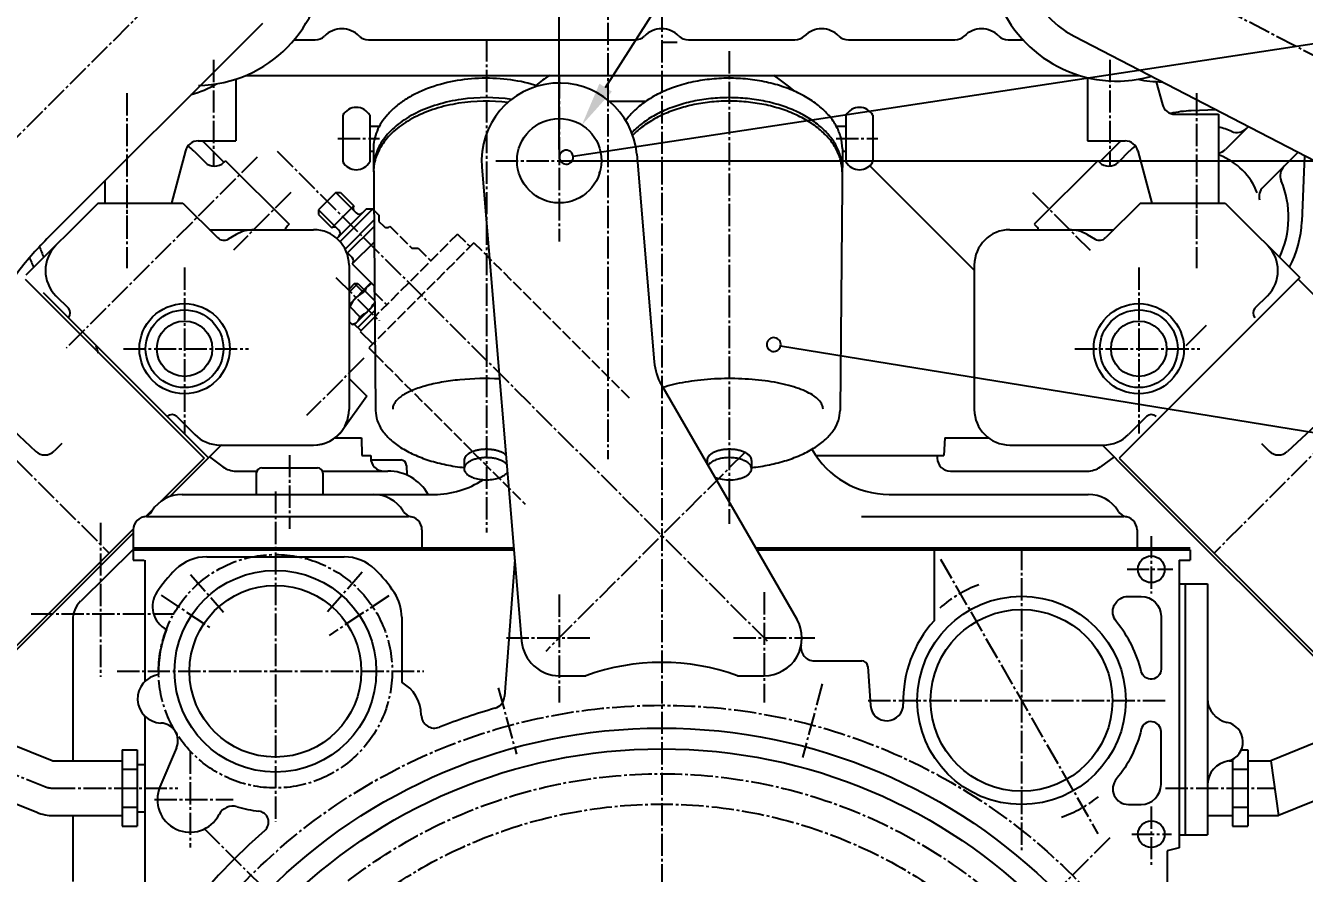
# Model space of a CAD drawing. Extents: x 332 to 10230, y 47 to 4650.
# Drawn here: x 3332 to 3908, y 3851 to 4233 of the extents above; entities that cross this region are included whole.
import ezdxf

# ---------------------------------------------------------------- set-up
doc = ezdxf.new("R2010")
doc.units = 0
doc.linetypes.add('GEN3', pattern=[6.25, 5, -1.25])
doc.linetypes.add('GEN7', pattern=[13.75, 10, -1.25, 1.25, -1.25])
doc.layers.get('0').update_dxf_attribs({"linetype": 'CONTINUOUS'})
doc.layers.get('DEFPOINTS').update_dxf_attribs({"linetype": 'CONTINUOUS'})
for name, color, linetype in [('5', 3, 'CONTINUOUS'), ('WV-0', 7, 'CONTINUOUS'), ('WV-3', 6, 'GEN3'), ('WV-4', 3, 'CONTINUOUS'), ('WV-7', 4, 'GEN7')]:
    doc.layers.add(name, color=color, linetype=linetype)
doc.styles.get("Standard").update_dxf_attribs({"font": 'geniso.shx'})
doc.dimstyles.new('GEN-ISO', dxfattribs={"dimtxt": 3.5, "dimasz": 4, "dimexe": 1, "dimexo": 1, "dimgap": 0.6, "dimtad": 1, "dimtxsty": 'STANDARD', "dimcen": 0, "dimclrd": 256, "dimclre": 256, "dimclrt": 2, "dimazin": 3, "dimtp": 0.1, "dimtm": 0.1, "dimtfac": 0.71, "dimtdec": 3, "dimtmove": 0, "dimatfit": 3, "dimtzin": 0})
doc.dimstyles.new('GEN-ISO$3', dxfattribs={"dimtxt": 3.5, "dimasz": 4, "dimexe": 1, "dimexo": 1, "dimgap": 0.6, "dimtad": 1, "dimtoh": 1, "dimtxsty": 'STANDARD', "dimcen": 0, "dimclrd": 256, "dimclre": 256, "dimclrt": 2, "dimazin": 3, "dimtp": 0.1, "dimtm": 0.1, "dimtfac": 0.71, "dimtdec": 3, "dimtofl": 0, "dimtmove": 0, "dimatfit": 3, "dimtzin": 0})

# ---------------------------------------------------------------- blocks, each defined once
blk = doc.blocks.new('*D74')
at = {"linetype": 'BYBLOCK'}
for p, q in [((143.876255, 2132.448774), (143.876255, 2470.59652)), ((633.876255, 2361.144106), (633.876255, 2470.59652)), ((163.876255, 2465.59652), (613.876255, 2465.59652))]:
    blk.add_line(p, q, dxfattribs=at)
for points in [[(163.876255, 2468.929853), (163.876255, 2462.263186), (143.876255, 2465.59652)], [(613.876255, 2468.929853), (613.876255, 2462.263186), (633.876255, 2465.59652)]]:
    blk.add_solid(points, dxfattribs=at)
at = {"layer": 'DEFPOINTS', "color": 0, "linetype": 'BYBLOCK'}
for p in [(633.876255, 2465.59652), (633.876255, 2356.144106), (143.876255, 2127.448774)]:
    blk.add_point(p, dxfattribs=at)
at = {"color": 2, "linetype": 'BYBLOCK', "insert": (388.876255, 2477.34652), "char_height": 17.5, "attachment_point": 5}
blk.add_mtext('490', dxfattribs=at)
blk = doc.blocks.new('*D75')
at = {"linetype": 'BYBLOCK'}
for p, q in [((633.876255, 2470.59652), (633.876255, 2470.59652)), ((1123.876255, 2132.448774), (1123.876255, 2470.59652)), ((1103.876255, 2465.59652), (653.876255, 2465.59652))]:
    blk.add_line(p, q, dxfattribs=at)
for points in [[(653.876255, 2468.929853), (653.876255, 2462.263186), (633.876255, 2465.59652)], [(1103.876255, 2468.929853), (1103.876255, 2462.263186), (1123.876255, 2465.59652)]]:
    blk.add_solid(points, dxfattribs=at)
at = {"layer": 'DEFPOINTS', "color": 0, "linetype": 'BYBLOCK'}
for p in [(633.876255, 2465.59652), (633.876255, 2465.59652), (1123.876255, 2127.448774)]:
    blk.add_point(p, dxfattribs=at)
at = {"color": 2, "linetype": 'BYBLOCK', "insert": (878.876255, 2477.34652), "char_height": 17.5, "attachment_point": 5}
blk.add_mtext('490', dxfattribs=at)
blk = doc.blocks.new('*D76')
at = {"linetype": 'BYBLOCK'}
for p, q in [((587.769255, 2244.760774), (587.769255, 2431.510885)), ((633.876255, 2321.602631), (633.876255, 2431.510885)), ((567.769255, 2426.510885), (547.769255, 2426.510885)), ((587.769255, 2426.510885), (633.876255, 2426.510885)), ((653.876255, 2426.510885), (673.876255, 2426.510885))]:
    blk.add_line(p, q, dxfattribs=at)
for points in [[(567.769255, 2429.844218), (567.769255, 2423.177552), (587.769255, 2426.510885)], [(653.876255, 2429.844218), (653.876255, 2423.177552), (633.876255, 2426.510885)]]:
    blk.add_solid(points, dxfattribs=at)
at = {"layer": 'DEFPOINTS', "color": 0, "linetype": 'BYBLOCK'}
for p in [(633.876255, 2426.510885), (633.876255, 2316.602631), (587.769255, 2239.760774)]:
    blk.add_point(p, dxfattribs=at)
at = {"color": 2, "linetype": 'BYBLOCK', "insert": (610.822755, 2438.260885), "char_height": 17.5, "attachment_point": 5}
blk.add_mtext('46', dxfattribs=at)
blk = doc.blocks.new('*D77')
at = {"linetype": 'BYBLOCK'}
for p, q in [((608.655128, 2272.696777), (706.064998, 2426.307384)), ((706.064998, 2426.307384), (744.064998, 2426.307384))]:
    blk.add_line(p, q, dxfattribs=at)
blk.add_solid([(605.840085, 2274.481894), (611.470171, 2270.91166), (597.944424, 2255.806519)], dxfattribs=at)
at = {"layer": 'DEFPOINTS', "color": 0, "linetype": 'BYBLOCK'}
for p in [(597.944424, 2255.806519), (577.594085, 2223.715029)]:
    blk.add_point(p, dxfattribs=at)
at = {"color": 2, "linetype": 'BYBLOCK', "insert": (726.564998, 2438.057384), "char_height": 17.5, "attachment_point": 5}
blk.add_mtext('∅38', dxfattribs=at)
blk = doc.blocks.new('*D84')
at = {"linetype": 'BYBLOCK'}
for p, q in [((3123.166012, 4059.439196), (2962.796627, 4059.439196)), ((2967.796627, 3684.939196), (2967.796627, 4039.439196)), ((3613.166012, 3664.939196), (2962.796627, 3664.939196))]:
    blk.add_line(p, q, dxfattribs=at)
for points in [[(2964.463294, 4039.439196), (2971.12996, 4039.439196), (2967.796627, 4059.439196)], [(2964.463294, 3684.939196), (2971.12996, 3684.939196), (2967.796627, 3664.939196)]]:
    blk.add_solid(points, dxfattribs=at)
at = {"layer": 'DEFPOINTS', "color": 0, "linetype": 'BYBLOCK'}
for p in [(2967.796627, 4059.439196), (3128.166012, 4059.439196), (3618.166012, 3664.939196)]:
    blk.add_point(p, dxfattribs=at)
at = {"color": 2, "linetype": 'BYBLOCK', "insert": (2956.046627, 3859.389427), "char_height": 17.5, "attachment_point": 5, "rotation": 90}
blk.add_mtext('394', dxfattribs=at)
blk = doc.blocks.new('*D123')
at = {"linetype": 'BYBLOCK'}
for p, q in [((3577.059012, 4171.751196), (4402.248631, 4171.751196)), ((4397.248631, 4151.751196), (4397.248631, 3684.939196)), ((4156.815799, 3664.939196), (4402.248631, 3664.939196))]:
    blk.add_line(p, q, dxfattribs=at)
for points in [[(4393.915297, 4151.751196), (4400.581964, 4151.751196), (4397.248631, 4171.751196)], [(4393.915297, 3684.939196), (4400.581964, 3684.939196), (4397.248631, 3664.939196)]]:
    blk.add_solid(points, dxfattribs=at)
at = {"layer": 'DEFPOINTS', "color": 0, "linetype": 'BYBLOCK'}
for p in [(3572.059012, 4171.751196), (4151.815799, 3664.939196), (4397.248631, 3664.939196)]:
    blk.add_point(p, dxfattribs=at)
at = {"color": 2, "linetype": 'BYBLOCK', "insert": (4385.498631, 3839.194815), "char_height": 17.5, "attachment_point": 5, "rotation": 90}
blk.add_mtext('507', dxfattribs=at)

msp = doc.modelspace()

# ---------------------------------------------------------------- linework, layer by layer
at = {"layer": '5'}
for points in [[(3578.313758, 4173.826987, 1), (3572.135072, 4172.88553, 1), (3578.313758, 4173.826987), (4477.389763, 4310.820732), (4571.122203, 4310.820732)], [(3671.703422, 4088.438368, 1), (3665.534615, 4089.442518, 1), (3671.703422, 4088.438368), (4481.464181, 3956.626522), (4577.197869, 3956.626522)]]:
    msp.add_lwpolyline(points, format="xyb", dxfattribs=at)
at = {"layer": 'WV-0'}
for p, q in [((3438.397012, 4233.518196), (3341.379012, 4136.499196)), ((3452.685012, 4226.183196), (3462.124012, 4226.183196)), ((3486.208012, 4226.183196), (3606.124012, 4226.183196)), ((3630.208012, 4226.183196), (3678.124012, 4226.183196)), ((3702.208012, 4226.183196), (3750.124012, 4226.183196)), ((3774.208012, 4226.183196), (3780.861012, 4226.183196)), ((3803.830012, 4227.853196), (3943.778012, 4155.370196)), ((3618.166012, 4225.183196), (3625.150012, 4225.183196)), ((3430.919012, 4210.183196), (3806.261012, 4210.183196)), ((3809.912012, 4209.192196), (3809.912012, 4180.683196)), ((3426.420012, 4208.515196), (3426.420012, 4180.683196)), ((3840.821012, 4207.374196), (3843.566012, 4197.130196)), ((3594.505012, 4198.605196), (3611.133012, 4198.605196)), ((3474.567012, 4192.210196), (3474.567012, 4171.253196)), ((3486.754012, 4192.210196), (3486.754012, 4171.253196)), ((3701.110012, 4192.210196), (3701.110012, 4171.253196)), ((3713.297012, 4192.210196), (3713.297012, 4171.253196)), ((3849.362012, 4192.683196), (3868.912012, 4192.683196)), ((3867.836012, 4194.703196), (3856.550012, 4194.266196)), ((3868.912012, 4192.683196), (3868.912012, 4152.683196)), ((3486.754012, 4187.356196), (3491.094012, 4187.356196)), ((3696.770012, 4187.356196), (3701.110012, 4187.356196)), ((3882.329012, 4187.196196), (3871.966012, 4176.833196)), ((3409.550012, 4180.683196), (3426.420012, 4180.683196)), ((3411.868012, 4180.243196), (3421.060012, 4171.051196)), ((3411.868012, 4180.243196), (3421.060012, 4171.051196)), ((3809.912012, 4180.683196), (3826.782012, 4180.683196)), ((3824.464012, 4180.243196), (3815.272012, 4171.051196)), ((3403.754012, 4176.236196), (3397.443012, 4152.683196)), ((3407.625012, 4176.000196), (3412.575012, 4171.051196)), ((3407.625012, 4176.000196), (3412.575012, 4171.051196)), ((3486.754012, 4176.111196), (3488.365012, 4176.111196)), ((3488.357012, 4177.045196), (3489.391012, 4059.242196)), ((3606.936012, 4174.681196), (3614.788012, 4081.218196)), ((3699.507012, 4177.045196), (3698.474012, 4059.242196)), ((3699.499012, 4176.111196), (3701.110012, 4176.111196)), ((3828.707012, 4176.000196), (3823.757012, 4171.051196)), ((3832.578012, 4176.236196), (3838.889012, 4152.683196)), ((3904.689012, 4175.615196), (3888.936012, 4159.862196)), ((3421.767012, 4171.758196), (3421.060012, 4171.051196)), ((3421.767012, 4171.758196), (3421.060012, 4171.051196)), ((3421.767012, 4171.758196), (3450.405012, 4143.120196)), ((3421.767012, 4171.758196), (3450.405012, 4143.120196)), ((3537.182012, 4168.820196), (3555.119012, 3955.327196)), ((3711.907012, 4169.514196), (3758.912012, 4122.509196)), ((3814.565012, 4171.758196), (3785.927012, 4143.120196)), ((3814.565012, 4171.758196), (3815.272012, 4171.051196)), ((3907.519012, 4174.150196), (3906.370012, 4144.447196)), ((3590.051012, 4166.734196), (3590.041012, 4165.615196)), ((3367.420012, 4162.541196), (3367.420012, 4152.683196)), ((3471.441012, 4157.442196), (3463.663012, 4149.664196)), ((3471.441012, 4157.442196), (3473.563012, 4157.442196)), ((3473.563012, 4157.442196), (3479.573012, 4151.431196)), ((3364.509012, 4152.683196), (3331.965012, 4120.139196)), ((3364.509012, 4152.683196), (3331.965012, 4120.139196)), ((3364.509012, 4152.683196), (3402.658012, 4152.683196)), ((3364.509012, 4152.683196), (3402.658012, 4152.683196)), ((3367.420012, 4152.683196), (3397.443012, 4152.683196)), ((3402.658012, 4152.683196), (3418.232012, 4137.110196)), ((3402.658012, 4152.683196), (3418.232012, 4137.110196)), ((3479.573012, 4151.431196), (3469.674012, 4141.532196)), ((3833.674012, 4152.683196), (3818.100012, 4137.110196)), ((3833.674012, 4152.683196), (3871.823012, 4152.683196)), ((3838.889012, 4152.683196), (3868.912012, 4152.683196)), ((3871.823012, 4152.683196), (3905.428012, 4119.078196)), ((3463.663012, 4149.664196), (3463.663012, 4147.542196)), ((3463.663012, 4147.542196), (3469.674012, 4141.532196)), ((3485.230012, 4150.017196), (3471.946012, 4136.733196)), ((3488.058012, 4150.017196), (3473.367012, 4135.326196)), ((3479.882012, 4149.001196), (3480.634012, 4148.249196)), ((3485.230012, 4150.017196), (3488.058012, 4150.017196)), ((3488.058012, 4150.017196), (3488.599012, 4149.477196)), ((3414.658012, 4140.683196), (3461.420012, 4140.683196)), ((3414.658012, 4140.683196), (3461.420012, 4140.683196)), ((3450.405012, 4143.120196), (3449.698012, 4142.413196)), ((3450.405012, 4143.120196), (3449.698012, 4142.413196)), ((3472.104012, 4141.223196), (3472.856012, 4140.471196)), ((3488.639012, 4144.941196), (3475.666012, 4131.968196)), ((3488.663012, 4142.137196), (3476.745012, 4130.218196)), ((3774.912012, 4140.683196), (3821.674012, 4140.683196)), ((3785.927012, 4143.120196), (3786.634012, 4142.413196)), ((3426.638012, 4138.540196), (3423.060012, 4136.474196)), ((3426.638012, 4138.540196), (3423.060012, 4136.474196)), ((3488.725012, 4135.127196), (3478.866012, 4125.268196)), ((3809.694012, 4138.540196), (3813.272012, 4136.474196)), ((3476.432012, 4130.218196), (3476.745012, 4130.218196)), ((3476.745012, 4130.218196), (3478.866012, 4128.097196)), ((3477.420012, 4124.683196), (3477.420012, 4059.683196)), ((3478.866012, 4125.268196), (3488.765012, 4115.369196)), ((3758.912012, 4124.683196), (3758.912012, 4059.683196)), ((3331.611012, 4118.371196), (3412.221012, 4037.761196)), ((3905.428012, 4119.078196), (3824.111012, 4037.761196)), ((3904.721012, 4118.371196), (4002.783012, 4020.309196)), ((3339.737012, 4112.367196), (3414.166012, 4037.938196)), ((3345.400012, 4110.947196), (3351.056012, 4105.290196)), ((3345.400012, 4110.947196), (3351.056012, 4105.290196)), ((3481.341012, 4116.430196), (3477.420012, 4112.509196)), ((3479.927012, 4116.430196), (3477.420012, 4113.923196)), ((3486.644012, 4116.076196), (3477.420012, 4106.852196)), ((3479.927012, 4116.430196), (3481.341012, 4116.430196)), ((3481.341012, 4116.430196), (3484.169012, 4113.601196)), ((3484.641012, 4112.999196), (3488.957012, 4108.683196)), ((3487.759012, 4116.375196), (3486.644012, 4116.076196)), ((3488.897012, 4115.501196), (3488.765012, 4115.369196)), ((3488.765012, 4115.369196), (3488.765012, 4112.541196)), ((3488.922012, 4112.697196), (3488.765012, 4112.541196)), ((3488.765012, 4112.541196), (3488.924012, 4112.382196)), ((3890.932012, 4110.947196), (3885.276012, 4105.290196)), ((3477.700012, 4106.059196), (3482.284012, 4101.476196)), ((3488.971012, 4107.089196), (3480.280012, 4098.398196)), ((3477.420012, 4099.399196), (3478.814012, 4098.005196)), ((3488.995012, 4104.285196), (3481.341012, 4096.631196)), ((3489.020012, 4101.481196), (3482.401012, 4094.863196)), ((3480.280012, 4098.398196), (3478.814012, 4098.005196)), ((3479.927012, 4098.045196), (3482.755012, 4095.216196)), ((3482.401012, 4094.863196), (3488.058012, 4089.206196)), ((3863.355012, 4097.512196), (3854.163012, 4088.319196)), ((3489.118012, 4090.266196), (3486.291012, 4087.438196)), ((3486.291012, 4087.438196), (3489.168012, 4084.560196)), ((3295.897012, 4078.568196), (3336.378012, 4040.818196)), ((3942.551012, 4080.541196), (3899.954012, 4040.818196)), ((3477.420012, 4073.678196), (3485.407012, 4065.692196)), ((3618.050012, 4070.811196), (3678.996012, 3965.251196)), ((3485.407012, 4065.692196), (3474.427012, 4050.365196)), ((3485.407012, 4065.692196), (3474.427012, 4050.365196)), ((3399.847012, 4056.499196), (3407.977012, 4048.369196)), ((3399.847012, 4056.499196), (3407.977012, 4048.369196)), ((3836.485012, 4056.499196), (3828.355012, 4048.369196)), ((3348.059012, 4044.309196), (3344.713012, 4040.964196)), ((3419.924012, 4043.696196), (3396.660012, 4020.432196)), ((3419.290012, 4043.683196), (3461.420012, 4043.683196)), ((3419.290012, 4043.683196), (3461.420012, 4043.683196)), ((3471.094012, 4046.939196), (3482.957012, 4046.939196)), ((3482.957012, 4046.939196), (3483.166012, 4038.939196)), ((3745.585012, 4046.939196), (3745.166012, 4038.939196)), ((3745.585012, 4046.939196), (3765.238012, 4046.939196)), ((3774.912012, 4043.683196), (3817.042012, 4043.683196)), ((3816.408012, 4043.696196), (3829.061012, 4031.044196)), ((3888.273012, 4044.309196), (3891.619012, 4040.964196)), ((3412.221012, 4037.761196), (3392.862012, 4018.402196)), ((3414.519012, 4038.291196), (3420.634012, 4033.849196)), ((3483.166012, 4038.939196), (3487.166012, 4038.939196)), ((3487.166012, 4038.939196), (3487.166012, 4037.939196)), ((3487.250012, 4036.939196), (3500.752012, 4036.939196)), ((3529.250012, 4036.744196), (3529.250012, 4032.994196)), ((3638.616012, 4036.744196), (3638.616012, 4035.190196)), ((3658.614012, 4036.744196), (3658.614012, 4032.994196)), ((3687.541012, 4038.939196), (3745.166012, 4038.939196)), ((3742.166012, 4038.939196), (3742.208012, 4037.730196)), ((3821.813012, 4038.291196), (3815.698012, 4033.849196)), ((3824.111012, 4037.761196), (3940.938012, 3920.934196)), ((3426.512012, 4031.939196), (3435.877012, 4031.939196)), ((3435.666012, 4030.935196), (3435.666012, 4021.435196)), ((3438.166012, 4033.435196), (3463.166012, 4033.435196)), ((3465.455012, 4031.939196), (3494.887012, 4031.939196)), ((3465.666012, 4030.935196), (3465.666012, 4021.435196)), ((3503.250012, 4034.526196), (3503.404012, 4030.134196)), ((3748.205012, 4031.939196), (3809.820012, 4031.939196)), ((3829.061012, 4031.044196), (3834.541012, 4025.563196)), ((3834.541012, 4025.563196), (3939.498012, 3920.606196)), ((3402.235012, 4021.435196), (3515.716012, 4021.435196)), ((3720.616012, 4021.435196), (3810.166012, 4021.435196)), ((3389.268012, 4014.808196), (3386.185012, 4011.725196)), ((3386.235012, 4011.435196), (3504.235012, 4011.435196)), ((3708.166012, 4011.435196), (3826.166012, 4011.435196)), ((3380.245012, 4005.785196), (3295.394012, 3920.934196)), ((3380.235012, 4004.007196), (3296.834012, 3920.606196)), ((3380.235012, 4005.435196), (3380.235012, 3991.748196)), ((3510.235012, 4005.435196), (3510.235012, 3996.435196)), ((3832.166012, 4005.435196), (3832.166012, 3996.435196)), ((3380.235012, 3996.620196), (3356.590012, 3973.305196)), ((3380.235012, 3997.435196), (3551.581012, 3997.435196)), ((3380.235012, 3996.435196), (3551.665012, 3996.435196)), ((3660.414012, 3997.435196), (3856.097012, 3997.435196)), ((3660.991012, 3996.435196), (3856.097012, 3996.435196)), ((3740.794012, 3996.435196), (3740.794012, 3964.471196)), ((3856.097012, 3996.435196), (3856.097012, 3991.748196)), ((3380.235012, 3991.748196), (3385.234012, 3991.748196)), ((3385.512012, 3991.748196), (3385.512012, 3937.220196)), ((3413.348012, 3993.310196), (3475.167012, 3993.310196)), ((3552.033012, 3992.059196), (3547.431012, 3930.397196)), ((3851.098012, 3991.748196), (3856.097012, 3991.748196)), ((3851.098012, 3991.748196), (3851.098012, 3862.227196)), ((3851.098012, 3981.123196), (3863.909012, 3981.123196)), ((3853.910012, 3981.123196), (3853.910012, 3868.008196)), ((3863.909012, 3981.123196), (3863.909012, 3868.008196)), ((3353.015012, 3964.760196), (3353.015012, 3901.443196)), ((3501.127012, 3966.081196), (3501.127012, 3936.812196)), ((3686.865012, 3946.439196), (3708.216012, 3946.439196)), ((3710.909012, 3943.931196), (3712.168012, 3926.309196)), ((3572.059012, 3939.751196), (3584.049012, 3939.751196)), ((3652.283012, 3939.751196), (3664.273012, 3939.751196)), ((3385.512012, 3921.529196), (3385.512012, 3805.840196)), ((3323.605012, 3909.643196), (3343.757012, 3901.515196)), ((3912.727012, 3909.643196), (3892.395012, 3901.443196)), ((3375.201012, 3906.286196), (3375.201012, 3871.914196)), ((3375.201012, 3906.286196), (3382.075012, 3906.286196)), ((3382.075012, 3906.286196), (3382.075012, 3871.914196)), ((3399.772012, 3907.307196), (3392.292012, 3889.688196)), ((3879.088012, 3906.286196), (3882.032012, 3906.286196)), ((3882.032012, 3906.286196), (3882.032012, 3871.914196)), ((3343.937012, 3901.443196), (3375.201012, 3901.443196)), ((3382.075012, 3899.724196), (3385.512012, 3899.724196)), ((3873.722012, 3901.443196), (3875.158012, 3901.443196)), ((3875.158012, 3902.061196), (3875.158012, 3871.914196)), ((3875.158012, 3901.443196), (3875.158012, 3872.539196)), ((3882.032012, 3901.443196), (3892.395012, 3901.443196)), ((3892.395012, 3901.443196), (3895.839012, 3876.757196)), ((3375.201012, 3897.693196), (3382.075012, 3897.693196)), ((3875.158012, 3897.693196), (3882.032012, 3897.693196)), ((3314.560012, 3887.216196), (3336.894012, 3878.209196)), ((3919.298012, 3886.218196), (3895.839012, 3876.757196)), ((3344.374012, 3876.757196), (3375.201012, 3876.757196)), ((3353.015012, 3876.757196), (3353.015012, 3847.084196)), ((3375.201012, 3880.507196), (3382.075012, 3880.507196)), ((3382.075012, 3878.476196), (3385.512012, 3878.476196)), ((3863.909012, 3876.757196), (3875.158012, 3876.757196)), ((3875.158012, 3880.507196), (3882.032012, 3880.507196)), ((3882.032012, 3876.757196), (3895.839012, 3876.757196)), ((3375.201012, 3871.914196), (3382.075012, 3871.914196)), ((3875.158012, 3871.914196), (3882.032012, 3871.914196)), ((3851.098012, 3868.008196), (3863.909012, 3868.008196)), ((3851.098012, 3862.227196), (3845.786012, 3860.899196)), ((3845.786012, 3860.899196), (3845.786012, 3820.350196))]:
    msp.add_line(p, q, dxfattribs=at)
for points in [[(3562.461012, 4205.409196, 0.043), (3550.256012, 4208.162196, 0.04), (3537.336012, 4208.894196, 0.041), (3524.540012, 4207.556196, 0.045), (3512.700012, 4204.236196, 0.025), (3507.383012, 4201.895196, 0.028), (3502.585012, 4199.149196, 0.031), (3498.386012, 4196.042196, 0.035), (3494.853012, 4192.626196, 0.04), (3492.044012, 4188.955196, 0.044), (3490.005012, 4185.090196, 0.048), (3488.769012, 4181.094196, 0.051), (3488.357012, 4177.045196)], [(3699.507012, 4177.045196, 0.067), (3698.769012, 4182.453196, 0.062), (3696.576012, 4187.705196, 0.054), (3692.991012, 4192.648196, 0.046), (3688.119012, 4197.138196, 0.039), (3682.101012, 4201.045196, 0.034), (3675.112012, 4204.256196, 0.03), (3667.353012, 4206.677196, 0.028), (3659.052012, 4208.239196, 0.027), (3650.447012, 4208.896196, 0.027), (3641.789012, 4208.629196, 0.028), (3633.329012, 4207.445196, 0.029), (3625.313012, 4205.380196, 0.032), (3617.973012, 4202.492196, 0.037), (3611.522012, 4198.867196, 0.043), (3606.146012, 4194.608196, 0.05), (3602.014012, 4189.856196)], [(3550.558012, 4199.368196, 0.071), (3527.938012, 4199.368196, 0.038), (3517.196012, 4197.009196, 0.043), (3507.560012, 4193.211196, 0.024), (3503.311012, 4190.828196, 0.027), (3499.513012, 4188.162196, 0.03), (3496.216012, 4185.246196, 0.033), (3493.460012, 4182.117196, 0.037), (3491.281012, 4178.814196, 0.04), (3489.704012, 4175.378196, 0.043), (3488.752012, 4171.854196, 0.045), (3488.434012, 4168.296196)], [(3548.931012, 4198.021196, 0.069), (3526.732012, 4197.622196, 0.037), (3516.272012, 4195.159196, 0.042), (3506.924012, 4191.320196, 0.024), (3502.811012, 4188.941196, 0.026), (3499.139012, 4186.293196, 0.029), (3495.954012, 4183.407196, 0.033), (3493.294012, 4180.320196, 0.036), (3491.192012, 4177.067196, 0.039), (3489.672012, 4173.689196, 0.042), (3488.754012, 4170.227196, 0.044), (3488.448012, 4166.734196)], [(3699.430012, 4168.296196, 0.065), (3698.753012, 4173.480196, 0.06), (3696.741012, 4178.527196, 0.052), (3693.446012, 4183.301196, 0.045), (3688.958012, 4187.675196, 0.038), (3683.394012, 4191.533196, 0.034), (3676.904012, 4194.772196, 0.03), (3669.660012, 4197.305196, 0.028), (3661.856012, 4199.066196, 0.026), (3653.699012, 4200.007196, 0.026), (3645.407012, 4200.104196, 0.026), (3637.200012, 4199.353196, 0.027), (3629.297012, 4197.774196, 0.029), (3621.909012, 4195.411196, 0.033), (3615.232012, 4192.325196, 0.037), (3609.444012, 4188.599196, 0.043), (3604.714012, 4184.347196)], [(3699.416012, 4166.734196, 0.064), (3698.748012, 4171.888196, 0.059), (3696.760012, 4176.906196, 0.052), (3693.504012, 4181.656196, 0.045), (3689.067012, 4186.014196, 0.038), (3683.565012, 4189.864196, 0.033), (3677.142012, 4193.105196, 0.03), (3669.969012, 4195.652196, 0.027), (3662.234012, 4197.438196, 0.026), (3654.141012, 4198.416196, 0.026), (3645.902012, 4198.559196, 0.026), (3637.734012, 4197.865196, 0.027), (3629.853012, 4196.352196, 0.029), (3622.465012, 4194.058196, 0.032), (3615.766012, 4191.046196, 0.037), (3609.932012, 4187.393196, 0.042), (3605.129012, 4183.211196)], [(3364.537012, 4085.118196, -0.046), (3363.639012, 4088.302196)], [(3545.192012, 4073.478196, 0.035), (3527.317012, 4073.054196, 0.02), (3518.994012, 4071.927196, 0.025), (3511.596012, 4070.249196, 0.015), (3508.351012, 4069.227196, 0.018), (3505.460012, 4068.098196, 0.023), (3502.956012, 4066.874196, 0.029), (3500.867012, 4065.570196, 0.039), (3499.217012, 4064.201196, 0.052), (3498.025012, 4062.783196, 0.068), (3497.305012, 4061.331196, 0.08), (3497.065012, 4059.867196)], [(3690.799012, 4059.867196, 0.108), (3690.342012, 4061.885196, 0.081), (3688.980012, 4063.860196, 0.054), (3686.744012, 4065.748196, 0.037), (3683.682012, 4067.509196, 0.027), (3679.859012, 4069.104196, 0.021), (3675.360012, 4070.499196, 0.017), (3670.281012, 4071.664196, 0.015), (3664.732012, 4072.572196, 0.013), (3658.834012, 4073.206196, 0.012), (3652.715012, 4073.550196, 0.012), (3646.506012, 4073.598196, 0.012), (3640.344012, 4073.349196, 0.013), (3634.361012, 4072.807196, 0.014), (3628.686012, 4071.985196, 0.016), (3623.444012, 4070.900196, 0.019), (3618.761012, 4069.580196)], [(3489.391012, 4059.242196, 0.08), (3490.120012, 4054.768196, 0.07), (3492.288012, 4050.425196, 0.056), (3495.830012, 4046.340196, 0.044), (3500.642012, 4042.633196, 0.036), (3506.585012, 4039.411196, 0.03), (3513.484012, 4036.770196, 0.026), (3521.136012, 4034.787196, 0.024), (3529.306012, 4033.521196)], [(3658.558012, 4033.521196, 0.024), (3666.741012, 4034.790196, 0.026), (3674.392012, 4036.774196, 0.03), (3681.289012, 4039.416196, 0.036), (3687.230012, 4042.638196, 0.044), (3692.041012, 4046.346196, 0.056), (3695.581012, 4050.432196, 0.07), (3697.746012, 4054.775196, 0.08), (3698.474012, 4059.242196)], [(3548.081012, 4039.088196, 0.044), (3547.186012, 4039.785196, 0.035), (3546.073012, 4040.398196, 0.029), (3544.772012, 4040.911196, 0.025), (3543.320012, 4041.310196, 0.023), (3541.756012, 4041.584196, 0.021), (3540.123012, 4041.724196, 0.021), (3538.467012, 4041.728196, 0.021), (3536.831012, 4041.595196, 0.022), (3535.262012, 4041.329196, 0.025), (3533.803012, 4040.937196, 0.029), (3532.493012, 4040.429196, 0.035), (3531.368012, 4039.821196, 0.044), (3530.460012, 4039.128196, 0.056), (3529.794012, 4038.370196, 0.07), (3529.386012, 4037.567196, 0.081), (3529.250012, 4036.744196)], [(3658.614012, 4036.744196, 0.096), (3658.422012, 4037.719196, 0.078), (3657.853012, 4038.657196, 0.059), (3656.928012, 4039.522196, 0.045), (3655.684012, 4040.279196, 0.035), (3654.168012, 4040.901196, 0.029), (3652.439012, 4041.363196, 0.026), (3650.563012, 4041.647196, 0.025), (3648.612012, 4041.743196, 0.025), (3646.661012, 4041.647196, 0.026), (3644.785012, 4041.362196, 0.029), (3643.056012, 4040.899196, 0.035), (3641.541012, 4040.277196, 0.045), (3640.298012, 4039.519196, 0.059), (3639.375012, 4038.654196, 0.079), (3638.807012, 4037.716196, 0.096), (3638.616012, 4036.744196)], [(3548.427012, 4034.979196, 0.058), (3547.476012, 4035.836196, 0.044), (3546.208012, 4036.584196, 0.035), (3544.673012, 4037.194196, 0.029), (3542.930012, 4037.642196, 0.026), (3541.045012, 4037.912196, 0.025), (3539.091012, 4037.993196, 0.025), (3537.144012, 4037.881196, 0.026), (3535.277012, 4037.582196, 0.03), (3533.562012, 4037.106196, 0.036), (3532.067012, 4036.472196, 0.045), (3530.847012, 4035.705196, 0.06), (3529.951012, 4034.833196, 0.08), (3529.412012, 4033.891196, 0.096), (3529.251012, 4032.914196, 0.095), (3529.475012, 4031.940196, 0.077), (3530.072012, 4031.009196, 0.082), (3531.663012, 4029.737196, 0.055), (3533.936012, 4028.759196, 0.043), (3536.689012, 4028.161196, 0.038), (3539.671012, 4027.999196, 0.039), (3542.616012, 4028.286196, 0.045), (3545.258012, 4028.998196, 0.061), (3547.358012, 4030.069196, 0.041), (3548.144012, 4030.710196, 0.052), (3548.727012, 4031.401196)], [(3642.065012, 4029.216196, 0.06), (3645.455012, 4028.251196, 0.05), (3649.327012, 4028.007196, 0.052), (3653.090012, 4028.523196, 0.031), (3654.749012, 4029.046196, 0.038), (3656.172012, 4029.720196, 0.049), (3657.304012, 4030.520196, 0.066), (3658.103012, 4031.416196, 0.086), (3658.536012, 4032.372196, 0.098), (3658.588012, 4033.352196, 0.091), (3658.257012, 4034.318196, 0.071), (3657.555012, 4035.233196, 0.053), (3656.509012, 4036.062196, 0.041), (3655.165012, 4036.772196, 0.041), (3653.102012, 4037.462196, 0.034), (3650.763012, 4037.877196, 0.031), (3648.291012, 4037.991196, 0.032), (3645.840012, 4037.797196, 0.035), (3643.559012, 4037.307196, 0.043), (3641.590012, 4036.552196, 0.058), (3640.054012, 4035.577196, 0.083), (3639.046012, 4034.445196)], [(3842.973012, 3966.499196), (3842.973012, 3942.697196, -0.888), (3834.099012, 3941.641196, 0.114), (3822.882012, 3964.032196, -0.635), (3828.271012, 3975.499196), (3833.973012, 3975.499196, -0.414), (3842.973012, 3966.499196)], [(3842.973012, 3890.757196), (3842.973012, 3914.559196, 0.888), (3834.099012, 3915.614196, -0.114), (3822.882012, 3893.224196, 0.635), (3828.271012, 3881.757196), (3833.973012, 3881.757196, 0.414), (3842.973012, 3890.757196)]]:
    msp.add_lwpolyline(points, format="xyb", dxfattribs=at)
for centre, radius in [((3572.059012, 4171.751196), 19), ((3403.358012, 4087.052196), 20.313), ((3832.974012, 4087.052196), 20.313), ((3403.358012, 4087.052196), 17.51), ((3403.358012, 4087.052196), 12.499), ((3832.974012, 4087.052196), 17.51), ((3832.974012, 4087.052196), 12.499), ((3838.599012, 3987.685196), 6), ((3444.257012, 3941.752196), 45.428), ((3444.257012, 3941.752196), 38.672), ((3780.166012, 3928.628196), 46.908), ((3780.166012, 3928.628196), 40.939), ((3618.166012, 3664.939196), 251.227), ((3618.166012, 3664.939196), 241.864), ((3838.599012, 3868.321196), 6)]:
    msp.add_circle(centre, radius, dxfattribs=at)
for centre, radius, start, end in [((3408.699012, 4263.216196), 57.5, 270.923, 178.077), ((3823.146012, 4265.148196), 57.5, 19.542, 271.619), ((3823.146012, 4265.148196), 42, 62.619, 242.619), ((3462.124012, 4232.183196), 6, 270, 315.099), ((3474.166012, 4220.183196), 11, 44.901, 135.099), ((3486.208012, 4232.183196), 6, 224.901, 270), ((3606.124012, 4232.183196), 6, 270, 315.099), ((3618.166012, 4220.183196), 11, 90, 135.099), ((3618.166012, 4220.183196), 11, 44.901, 90), ((3630.208012, 4232.183196), 6, 224.901, 270), ((3678.124012, 4232.183196), 6, 270, 315.099), ((3690.166012, 4220.183196), 11, 44.901, 135.099), ((3702.208012, 4232.183196), 6, 224.901, 270), ((3750.124012, 4232.183196), 6, 270, 315.099), ((3762.166012, 4220.183196), 11, 44.901, 135.099), ((3774.208012, 4232.183196), 6, 224.901, 270), ((3618.166012, 4134.183196), 91.268, 123.621, 128.394), ((3618.166012, 4134.183196), 91.268, 48.968, 56.379), ((3823.146012, 4265.148196), 57.5, 271.619, 285.696), ((3393.143012, 4247.660196), 48, 286.045, 300.796), ((3572.059012, 4171.751196), 35, 4.802, 184.802), ((3842.834012, 4255.332196), 48, 257.704, 270.729), ((3480.660012, 4188.764196), 7, 29.488, 150.512), ((3707.204012, 4188.764196), 7, 29.488, 150.512), ((3849.362012, 4198.683196), 6, 195, 270), ((3858.406012, 4146.302196), 48, 92.215, 103.277), ((3858.406012, 4146.302196), 42, 67.024, 75.514), ((3877.142012, 4190.494196), 6, 247.024, 315), ((3409.550012, 4174.683196), 6, 90, 165), ((3377.926012, 4146.302196), 48, 45, 45.748), ((3858.406012, 4146.302196), 48, 134.252, 135), ((3826.782012, 4174.683196), 6, 15, 90), ((3377.926012, 4146.302196), 42, 45, 50.024), ((3858.406012, 4146.302196), 42, 129.976, 135), ((3867.723012, 4181.075196), 6, 281.426, 315), ((3416.817012, 4175.293196), 6, 225, 315), ((3416.817012, 4175.293196), 6, 225, 315), ((3480.660012, 4174.698196), 7, 209.488, 330.512), ((3707.204012, 4174.698196), 7, 209.488, 330.512), ((3819.515012, 4175.293196), 6, 225, 315), ((3902.598012, 4165.038196), 6, 135, 202.976), ((3858.406012, 4146.302196), 42, 334.471, 22.976), ((3893.179012, 4155.619196), 6, 135, 195), ((3481.296012, 4150.416196), 2, 149.478, 225), ((3482.048012, 4149.664196), 2, 225, 315), ((3434.638012, 4124.683196), 16, 90, 120), ((3434.638012, 4124.683196), 16, 90, 120), ((3453.940012, 4138.170196), 6, 135, 155.24), ((3453.940012, 4138.170196), 6, 135, 155.24), ((3461.420012, 4124.683196), 16, 0, 90), ((3461.420012, 4124.683196), 16, 0, 90), ((3470.689012, 4139.809196), 2, 45, 120.522), ((3471.441012, 4139.057196), 2, 315, 45), ((3774.912012, 4124.683196), 16, 90, 180), ((3782.392012, 4138.170196), 6, 24.76, 45), ((3801.694012, 4124.683196), 16, 60, 90), ((3858.406012, 4146.302196), 48, 331.958, 357.785), ((3447.445012, 4030.433196), 150, 135, 143), ((3421.060012, 4139.938196), 4, 225, 300), ((3421.060012, 4139.938196), 4, 225, 300), ((3815.272012, 4139.938196), 4, 240, 315), ((3377.926012, 4146.302196), 48, 201.797, 208.042), ((3377.926012, 4146.302196), 42, 198.239, 205.529), ((3356.713012, 4122.260196), 16, 135, 225), ((3356.713012, 4122.260196), 16, 135, 225), ((3879.619012, 4122.260196), 16, 315, 45), ((3477.452012, 4126.683196), 2, 315, 45), ((3492.118012, 4098.582196), 16.241, 117.412, 152.588), ((3488.911012, 4112.199196), 4.345, 105.511, 169.384), ((3348.935012, 4103.168196), 3, 315, 45), ((3348.935012, 4103.168196), 3, 315, 45), ((3474.807012, 4115.893196), 16.241, 297.412, 330.655), ((3887.397012, 4103.168196), 3, 135, 225), ((3478.013012, 4102.276196), 4.345, 280.616, 349.384), ((3639.701012, 4083.311196), 25, 184.802, 210), ((3461.420012, 4059.683196), 16, 270, 0), ((3774.912012, 4059.683196), 16, 180, 270), ((3397.725012, 4054.378196), 3, 45, 135), ((3397.725012, 4054.378196), 3, 45, 135), ((3838.607012, 4054.378196), 3, 45, 135), ((3419.290012, 4059.683196), 16, 225, 270), ((3419.290012, 4059.683196), 16, 225, 270), ((3461.420012, 4059.683196), 16, 270, 324.383), ((3817.042012, 4059.683196), 16, 270, 315), ((3720.616012, 4061.435196), 40, 209.475, 270), ((3340.470012, 4045.206196), 6, 227, 315), ((3493.166012, 4037.939196), 6, 180, 270), ((3500.752012, 4034.439196), 2.5, 2, 90), ((3748.205012, 4037.939196), 6, 182, 270), ((3895.862012, 4045.206196), 6, 225, 313), ((3426.512012, 4041.939196), 10, 234, 270), ((3438.166012, 4030.935196), 2.5, 90, 180), ((3463.166012, 4030.935196), 2.5, 0, 90), ((3494.887012, 4010.939196), 21, 29.986, 90), ((3809.820012, 4041.939196), 10, 270, 306), ((3515.716012, 4061.435196), 40, 270, 303.426), ((3402.235012, 4005.435196), 16, 90, 147.843), ((3488.235012, 4005.435196), 16, 32.157, 90), ((3810.166012, 4005.435196), 16, 32.157, 90), ((3383.610012, 4017.144196), 6, 282.636, 327.843), ((3506.860012, 4017.144196), 6, 212.157, 257.364), ((3828.791012, 4017.144196), 6, 212.157, 257.364), ((3386.235012, 4005.435196), 6, 90, 180), ((3504.235012, 4005.435196), 6, 0, 90), ((3826.166012, 4005.435196), 6, 0, 90), ((3413.348012, 3973.310196), 20, 90, 134.405), ((3475.167012, 3973.310196), 20, 45.595, 90), ((3444.257012, 3941.752196), 64.174, 134.405, 146.581), ((3444.257012, 3941.752196), 64.174, 33.419, 45.595), ((3365.015012, 3964.760196), 12, 134.597, 180), ((3400.513012, 3970.915196), 11.599, 146.31, 242.643), ((3481.127012, 3966.081196), 20, 0, 33.419), ((3664.273012, 3956.751196), 17, 270, 30), ((3780.166012, 3928.628196), 53.243, 137.686, 181.693), ((3444.257012, 3941.752196), 52.575, 158.976, 181.655), ((3572.059012, 3956.751196), 17, 184.802, 270), ((3686.865012, 3952.439196), 6, 169.195, 270), ((3618.166012, 3845.751196), 100, 70.052, 109.948), ((3708.216012, 3943.739196), 2.7, 4.086, 90), ((3393.161012, 3929.374196), 10.956, 97.636, 267.723), ((3492.542012, 3921.675196), 17.402, 1.177, 60.436), ((3541.447012, 3930.843196), 6, 286.021, 355.732), ((3719.549012, 3926.836196), 7.4, 184.086, 1.693), ((3874.909012, 3929.509196), 11, 180, 258.445), ((3515.939012, 3922.156196), 6, 181.177, 291.591), ((3617.992012, 3664.276196), 271.34, 106.021, 111.591), ((3392.408012, 3910.433196), 8, 336.998, 87.723), ((3870.911012, 3909.952196), 8.962, 285.93, 78.445), ((3344.131012, 3902.443196), 1, 248.036, 270), ((3874.909012, 3890.443196), 11, 98.041, 180), ((3405.823012, 3883.944196), 14.7, 156.998, 332.62), ((3425.092012, 3873.965196), 7, 74.213, 152.62), ((3444.257012, 3941.752196), 63.444, 254.213, 263.243), ((3344.374012, 3896.757196), 20, 248.036, 270), ((3436.204012, 3873.783196), 5, 311.065, 83.243), ((3618.166012, 3664.939196), 271.994, 131.065, 258.79)]:
    msp.add_arc(centre, radius, start, end, dxfattribs=at)
at = {"layer": 'WV-3'}
for p, q in [((3488.599012, 4149.477196), (3490.887012, 4147.189196)), ((3490.887012, 4147.189196), (3490.887012, 4144.360196)), ((3490.887012, 4144.360196), (3493.008012, 4142.239196)), ((3495.837012, 4142.239196), (3505.736012, 4132.340196)), ((3526.242012, 4138.704196), (3489.020012, 4101.481196)), ((3533.667012, 4134.814196), (3489.118012, 4090.266196)), ((3526.242012, 4138.704196), (3531.899012, 4133.047196)), ((3533.667012, 4134.814196), (3604.126012, 4064.355196)), ((3505.736012, 4132.340196), (3508.564012, 4132.340196)), ((3508.564012, 4132.340196), (3514.221012, 4126.683196)), ((3488.924012, 4112.382196), (3494.422012, 4106.884196)), ((3489.168012, 4084.560196), (3556.750012, 4016.979196))]:
    msp.add_line(p, q, dxfattribs=at)
msp.add_arc((3494.422012, 4143.653196), 2, 225, 315, dxfattribs=at)
at = {"layer": 'WV-4'}
for p, q in [((3471.441012, 4157.442196), (3479.882012, 4149.001196)), ((3463.663012, 4149.664196), (3472.104012, 4141.223196)), ((3479.927012, 4116.430196), (3483.462012, 4112.894196))]:
    msp.add_line(p, q, dxfattribs=at)
msp.add_arc((3858.406012, 4146.302196), 30, 21.422, 68.578, dxfattribs=at)
at = {"layer": 'WV-7'}
for p, q in [((3618.166012, 4377.289196), (3618.166012, 3117.133196)), ((3475.476012, 4329.993196), (3292.878012, 4147.396196)), ((3760.674012, 4297.504196), (3984.146012, 4181.761196)), ((3593.932012, 4275.161196), (3593.932012, 4037.369196)), ((3539.249012, 4226.415196), (3539.249012, 4004.246196)), ((3648.615012, 4221.077196), (3648.615012, 4008.154196)), ((3416.420012, 4217.165196), (3416.420012, 4169.282196)), ((3819.912012, 4217.165196), (3819.912012, 4169.282196)), ((3572.059012, 4209.799196), (3572.059012, 4135.427196)), ((3377.420012, 4202.132196), (3377.420012, 4146.245196)), ((3858.912012, 4202.132196), (3858.912012, 4146.245196)), ((3472.380012, 4181.731196), (3491.128012, 4181.731196)), ((3696.736012, 4181.731196), (3715.484012, 4181.731196)), ((3445.026012, 4176.079196), (3665.644012, 3955.461196)), ((3436.042012, 4173.305196), (3350.115012, 4087.378196)), ((3436.042012, 4173.305196), (3350.115012, 4087.378196)), ((3543.546012, 4171.751196), (3603.397012, 4171.751196)), ((3377.420012, 4160.361196), (3377.420012, 4123.390196)), ((3377.420012, 4160.361196), (3377.420012, 4123.390196)), ((3451.235012, 4157.385196), (3425.330012, 4131.480196)), ((3785.097012, 4157.385196), (3811.002012, 4131.480196)), ((3858.912012, 4160.361196), (3858.912012, 4123.390196)), ((3403.358012, 4123.611196), (3403.358012, 4048.930196)), ((3832.974012, 4123.611196), (3832.974012, 4048.930196)), ((3471.535012, 4119.164196), (3491.021012, 4099.678196)), ((3375.860012, 4087.052196), (3432.105012, 4087.052196)), ((3484.148012, 4082.818196), (3458.311012, 4056.981196)), ((3484.148012, 4082.818196), (3458.311012, 4056.981196)), ((3804.227012, 4087.052196), (3860.472012, 4087.052196)), ((3288.831012, 4075.591196), (3369.441012, 3994.981196)), ((3947.501012, 4075.591196), (3866.891012, 3994.981196)), ((3450.666012, 4039.179196), (3450.666012, 4005.922196)), ((3655.539012, 4040.312196), (3565.947012, 3950.720196)), ((3444.257012, 4022.815196), (3444.257012, 3873.945196)), ((3365.514012, 4008.621196), (3365.514012, 3939.252196)), ((3838.599012, 4002.684196), (3838.599012, 3976.749196)), ((3780.166012, 3997.372196), (3780.166012, 3859.884196)), ((3743.654012, 3992.312196), (3814.595012, 3868.578196)), ((3406.064012, 3985.353196), (3420.937012, 3968.374196)), ((3483.307012, 3986.330196), (3467.228012, 3967.975196)), ((3827.662012, 3987.685196), (3848.285012, 3987.685196)), ((3128.166012, 3975.424196), (3340.415012, 3889.826196)), ((3392.771012, 3976.076196), (3415.269012, 3961.077196)), ((3495.311012, 3975.787196), (3468.414012, 3957.856196)), ((3572.059012, 3976.306196), (3572.059012, 3927.691196)), ((3664.273012, 3977.374196), (3664.273012, 3927.691196)), ((3334.267012, 3967.687196), (3398.636012, 3967.687196)), ((3548.338012, 3956.751196), (3585.808012, 3956.751196)), ((3650.524012, 3956.751196), (3687.117012, 3956.751196)), ((3373.013012, 3941.752196), (3511.127012, 3941.752196)), ((3544.602012, 3934.316196), (3552.772012, 3904.399196)), ((3690.452012, 3936.111196), (3681.598012, 3902.897196)), ((3711.110012, 3928.628196), (3844.848012, 3928.628196)), ((3405.823012, 3905.505196), (3405.823012, 3862.384196)), ((3389.887012, 3883.944196), (3425.196012, 3883.944196)), ((3838.599012, 3880.820196), (3838.599012, 3854.259196)), ((3412.012012, 3871.093196), (3523.068012, 3760.037196)), ((3819.910012, 3866.683196), (3722.929012, 3769.702196)), ((3829.849012, 3868.321196), (3847.660012, 3868.321196))]:
    msp.add_line(p, q, dxfattribs=at)
msp.add_lwpolyline([(3340.415012, 3889.826196, 0.096), (3344.156012, 3889.100196), (3400.399012, 3889.100196)], format="xyb", dxfattribs=at)
msp.add_lwpolyline([(3844.978012, 3889.100196), (3894.117012, 3889.100196)], dxfattribs=at)
msp.add_lwpolyline([(3844.978012, 3889.100196), (3894.117012, 3889.100196)], dxfattribs=at)
for centre, radius in [((3444.257012, 3941.752196), 52.575), ((3618.166012, 3664.939196), 261.477), ((3618.166012, 3664.939196), 230.633), ((3618.166012, 3664.939196), 216.936)]:
    msp.add_circle(centre, radius, dxfattribs=at)
for start, end in [(110.191, 131.553), (288.925, 308.568)]:
    msp.add_arc((3780.166012, 3928.628196), 55.533, start, end, dxfattribs=at)

# ---------------------------------------------------------------- dimensions: what is measured, and where the dimension line sits
at = {"layer": '5'}
for p1, p2, override, picture, middle in [((3128.166012, 4059.439196), (3618.166012, 4288.134528), {"dimscale": 5, "dimdec": 0, "dimpost": '<>', "dimtp": 0.2, "dimtm": 0.2, "dimtdec": 1}, '*D74', (3373.166012, 4409.336942)), ((4108.166012, 4059.439196), (3618.166012, 4397.586942), {"dimscale": 5, "dimdec": 0, "dimpost": '<>'}, '*D75', (3863.166012, 4409.336942))]:
    dim = msp.add_linear_dim(base=(3618.166012, 4397.586942), p1=p1, p2=p2, dimstyle='GEN-ISO', override=override, dxfattribs=at)
    dim.commit()
    dim.dimension.update_dxf_attribs({"geometry": picture, "text_midpoint": middle, "insert": (2984.289758, 1931.990422)})
dim = msp.add_linear_dim(base=(3618.166012, 4358.501307), p1=(3572.059012, 4171.751196), p2=(3618.166012, 4248.593053), dimstyle='GEN-ISO', override={"dimscale": 5, "dimdec": 0, "dimpost": '<>'}, dxfattribs=at)
dim.commit()
dim.dimension.update_dxf_attribs({"geometry": '*D76', "text_midpoint": (3595.112512, 4358.501307), "dimtype": 160, "insert": (2984.289758, 1931.990422)})
dim = msp.add_diameter_dim_2p(p1=(3561.883843, 4155.705451), p2=(3582.234182, 4187.796941), text='%%c<>', dimstyle='GEN-ISO$3', override={"dimscale": 5, "dimpost": '<>'}, dxfattribs=at)
dim.commit()
dim.dimension.update_dxf_attribs({"geometry": '*D77', "text_midpoint": (3710.854756, 4358.297806), "dimtype": 163, "insert": (2984.289758, 1931.990422)})
for base, p1, p2, picture, middle in [((4397.248631, 3664.939196), (3572.059012, 4171.751196), (4151.815799, 3664.939196), '*D123', (4397.248631, 3839.194815)), ((2967.796627, 4059.439196), (3618.166012, 3664.939196), (3128.166012, 4059.439196), '*D84', (2967.796627, 3859.389427))]:
    dim = msp.add_linear_dim(base=base, p1=p1, p2=p2, angle=90, dimstyle='GEN-ISO', override={"dimscale": 5, "dimdec": 0, "dimpost": '<>'}, dxfattribs=at)
    dim.commit()
    dim.dimension.update_dxf_attribs({"geometry": picture, "text_midpoint": middle, "dimtype": 160})

doc.saveas('drawing.dxf')
